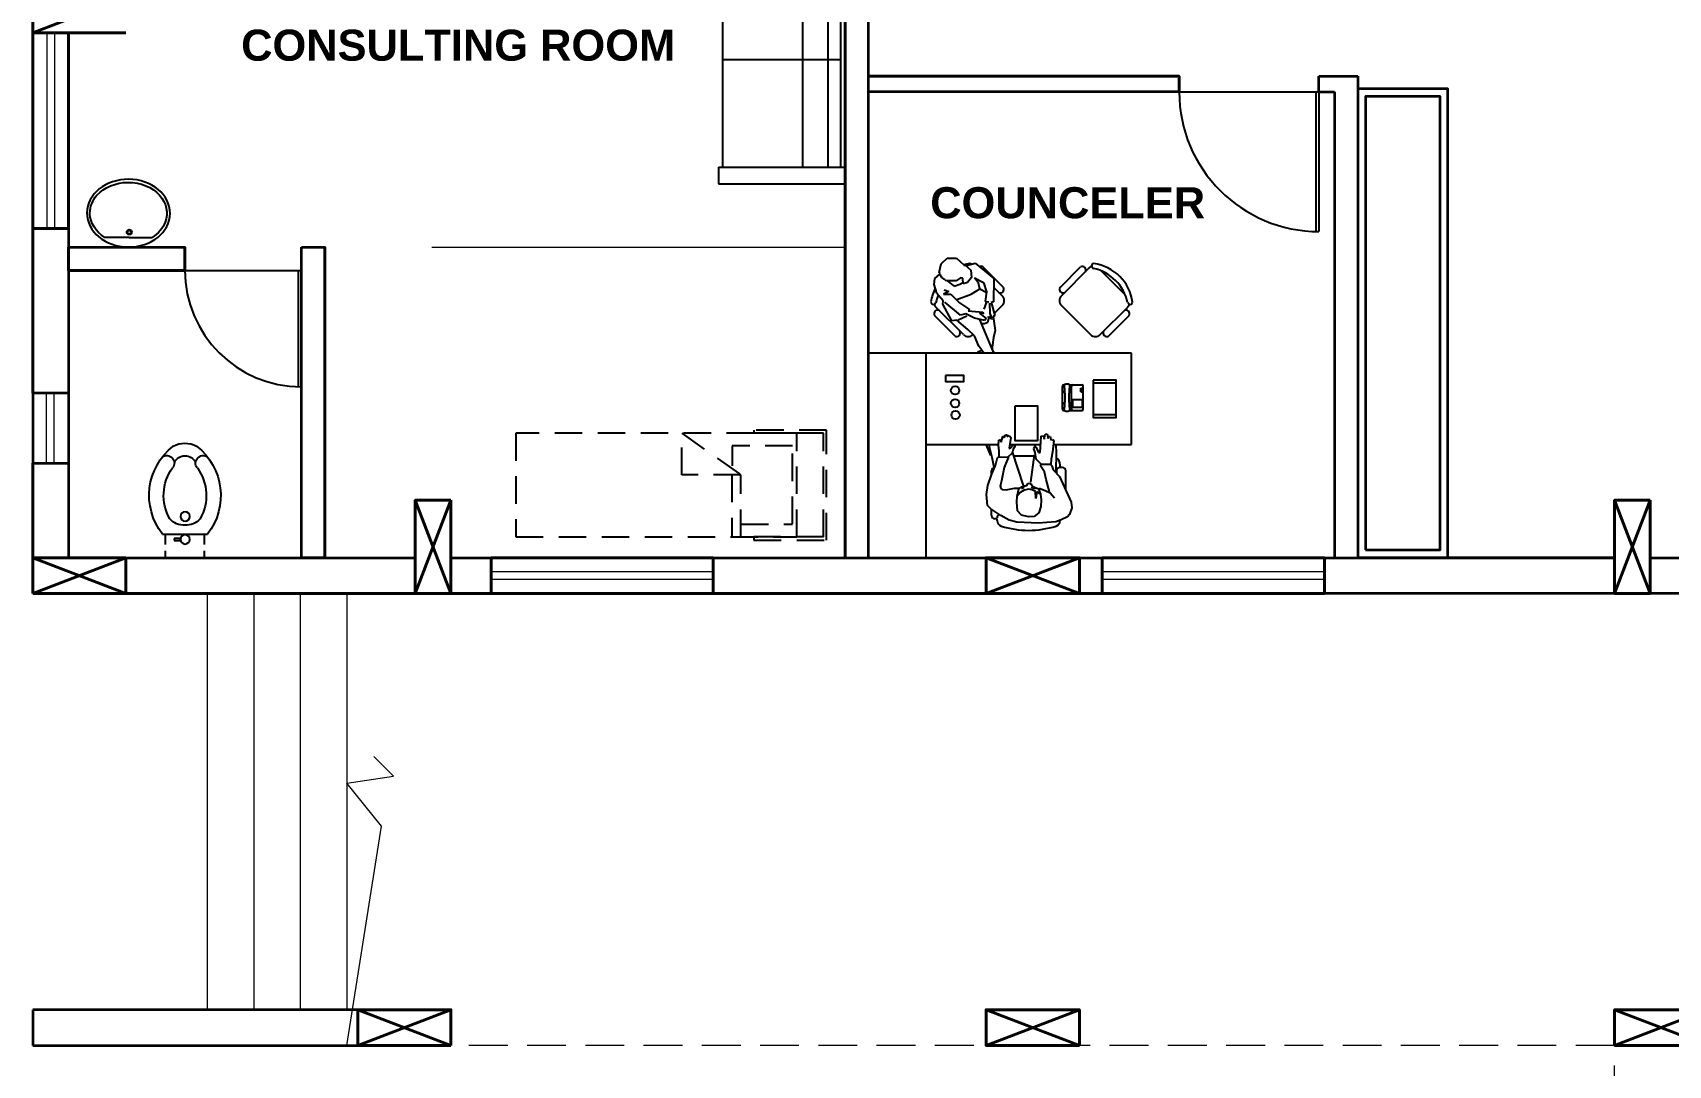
# Model space of a CAD drawing. Header units: inches. Extents: x -17070 to 527, y 504 to 2398.
# Drawn here: x -10719.76 to -10709.23, y 519.01 to 525.66 of the extents above; entities that cross this region are included whole.
import ezdxf
from ezdxf.enums import TextEntityAlignment as Align

# ---------------------------------------------------------------- set-up
doc = ezdxf.new("R2010")
doc.units = ezdxf.units.IN
doc.linetypes.add('DASHED2', pattern=[0.375, 0.25, -0.125])
doc.linetypes.add('HIDDEN', pattern=[9.525, 6.35, -3.175])
for name, color, linetype, lineweight in [('A-Eqpm', 6, 'HIDDEN', 25), ('COL', 5, 'Continuous', 40), ('ELE-1', 105, 'Continuous', 40), ('ELE-5', 3, 'Continuous', 9), ('section', 1, 'Continuous', 35), ('WIN', 4, 'Continuous', 20)]:
    doc.layers.add(name, color=color, linetype=linetype, lineweight=lineweight)
for name, color, linetype in [('A-Flor-Pfix', 140, 'Continuous'), ('DOOR', 5, 'Continuous'), ('elevation', 7, 'Continuous'), ('FURN-TAG', 122, 'Continuous'), ('toilet furniture', 37, 'Continuous')]:
    doc.layers.add(name, color=color, linetype=linetype)
doc.styles.add('ROMANC', font='arialbd.ttf', dxfattribs={"height": 0.35})
doc.styles.add('ZGF_SMALL', font='simplex_.ttf', dxfattribs={"width": 0.9, "height": 3.75})
doc.linetypes.add('ZIGZAG', pattern='A,0.0001,-0.2,[131,ltypeshp.shx,S=0.2,R=0,X=-0.2,Y=0],-0.4,[131,ltypeshp.shx,S=0.2,R=180,X=0.2,Y=0],-0.2', length=0.8001)

# ---------------------------------------------------------------- blocks, each defined once
blk = doc.blocks.new('A$C37A41DED')
for p, q in [((5.39, 22.36), (51.42, 68.39)), ((51.42, 68.39), (68.39, 51.42)), ((68.39, 51.42), (22.36, 5.39)), ((24.23, 41.2), (21.37, 24.71)), ((31.04, 34.39), (24.23, 41.2)), ((21.37, 24.71), (31.04, 34.39)), ((8.13, 21.03), (18.03, 30.94)), ((18.03, 30.94), (21.35, 27.62)), ((0, 18.03), (11.93, 29.96)), ((1.06, 18.03), (12.46, 29.43)), ((11.93, 29.96), (12.46, 29.43)), ((31.52, 14.56), (21.37, 24.71)), ((22.89, 26.24), (33.05, 16.08)), ((22.36, 5.39), (5.39, 22.36)), ((20.95, 8.22), (8.13, 21.03)), ((18.03, 0), (0, 18.03)), ((18.03, 1.06), (1.06, 18.03)), ((29.41, 16.67), (20.95, 8.21)), ((18.03, 1.06), (29.43, 12.46)), ((29.96, 11.93), (18.03, 0)), ((29.43, 12.46), (29.96, 11.93))]:
    blk.add_line(p, q)
blk = doc.blocks.new('sedia-07')
for p, q in [((-11.81, 8.71), (-11.81, -8.29)), ((7.63, 11.71), (-7.25, 11.71)), ((12.19, -8.29), (12.19, 8.71)), ((-14.81, -6.17), (-14.81, 6.58)), ((15.19, -6.17), (15.19, 6.58)), ((-8.81, -11.29), (9.19, -11.29))]:
    blk.add_line(p, q)
for centre, radius, start, end in [((0.19, -4.29), 20, 53.1301, 126.8699), ((-13.31, 6.15), 1.56, 16.2602, 163.7398), ((-10.93, 11.05), 1.1, 143.30994, 302.02741), ((-8.81, 8.71), 3, 152.41556, 180), ((0.19, -6.47), 19.64, 57.57575, 122.42425), ((11.31, 11.05), 1.1, 237.97259, 36.69006), ((9.19, 8.71), 3, 0, 27.58444), ((13.69, 6.15), 1.56, 16.2602, 163.7398), ((-13.31, -5.73), 1.56, 196.2602, 343.7398), ((13.69, -5.73), 1.56, 196.2602, 343.7398), ((-8.81, -8.29), 3, 180, 270), ((9.19, -8.29), 3, 270, 0)]:
    blk.add_arc(centre, radius, start, end)
blk = doc.blocks.new('FURN-GEN-SOFA-03')
for p, q in [((0, 42), (30, 42)), ((0, 38), (0, 42)), ((30, 38), (30, 42)), ((0, 38), (30, 38)), ((1, -38), (1, 38)), ((4, -38), (4, 38)), ((10, -38), (10, 38)), ((29, 38), (29, -38)), ((1, 12.666667), (29, 12.666667)), ((1, -12.666667), (29, -12.666667)), ((30, -38), (0, -38)), ((0, -42), (0, -38)), ((30, -38), (30, -42)), ((30, -42), (0, -42))]:
    blk.add_line(p, q)
at = {"layer": 'FURN-TAG', "style": 'ZGF_SMALL'}
blk.add_attdef('ZGFCODE', text='', height=0.001, dxfattribs=at).set_placement((0, 0), align=Align.MIDDLE)
blk = doc.blocks.new('A$C031929D8')
at = {"layer": 'A-Flor-Pfix'}
for p, q in [((0, -13.39), (1.62, -13.39)), ((0, -22.61), (0, -13.39)), ((3.12, -13.39), (5.57, -13.39)), ((5.57, -23.31), (5.57, -12.69)), ((4.07, -19.06), (4.53, -19.06)), ((4.07, -20.55), (4.07, -19.06)), ((4.53, -19.06), (4.53, -20.55)), ((0, -22.61), (1.62, -22.61)), ((3.12, -22.61), (5.57, -22.61)), ((4.53, -20.55), (4.07, -20.55))]:
    blk.add_line(p, q, dxfattribs=at)
for centre in [(4.34, -17.96), (9.77, -17.96)]:
    blk.add_circle(centre, 1.1, dxfattribs=at)
for centre, radius, start, end in [((14.71, -24.38), 14.84, 38.0593, 128.0114), ((11.85, -17.61), 4.14, 129.8929, 185.4705), ((14.72, -24.06), 11.1, 54.0717, 119.8254), ((22.38, -13.7), 1.79, 230.0447, 34.4638), ((21.27, -18), 5.82, 331.6141, 28.3859), ((11.85, -18.39), 4.14, 174.5295, 230.1071), ((21.27, -18), 2.82, 296.8113, 63.1887), ((14.71, -11.62), 14.84, 231.9886, 321.9407), ((14.72, -11.94), 11.1, 240.1746, 305.9283), ((22.38, -22.3), 1.79, 325.5362, 129.9553)]:
    blk.add_arc(centre, radius, start, end, dxfattribs=at)
blk = doc.blocks.new('A$C6D011404')
at = {"layer": 'toilet furniture'}
for q in [(118, 64), (434, 64)]:
    blk.add_line((281, 64), q, dxfattribs=at)
for radius in [16.7, 11.9]:
    blk.add_circle((281, 99), radius, dxfattribs=at)
at = {"layer": 'toilet furniture', "extrusion": (0, 0, -1)}
blk.add_ellipse((276, 225), major_axis=(276, -2), ratio=0.815709, start_param=3.141593, end_param=9.424778, dxfattribs=at)
at = {"layer": 'toilet furniture'}
blk.add_open_spline([(118, 64), (58, 102), (22, 162), (20, 223), (20, 225), (20, 227), (20, 268), (36, 309), (113, 396), (192, 429), (355, 430), (435, 397), (529, 293), (543, 225), (505, 126), (475, 90), (434, 64)], degree=3, knots=[5.365258, 5.365258, 5.365258, 5.365258, 6.257078, 6.257078, 6.283185, 6.283185, 6.283185, 6.901165, 6.901165, 7.841015, 7.841015, 8.780865, 8.780865, 9.720714, 9.720714, 10.328696, 10.328696, 10.328696, 10.328696], dxfattribs=at)

msp = doc.modelspace()

# ---------------------------------------------------------------- linework, layer by layer
for p, q in [((-10713.95402, 524.07953), (-10713.9211, 524.11046)), ((-10713.92646, 524.11923), (-10713.91279, 524.17575)), ((-10713.9211, 524.11046), (-10713.92646, 524.11923)), ((-10713.91279, 524.17575), (-10713.87427, 524.21131)), ((-10713.87427, 524.21131), (-10713.81431, 524.2118)), ((-10713.81431, 524.2118), (-10713.76776, 524.16917)), ((-10713.76776, 524.16655), (-10713.75046, 524.16387)), ((-10713.76143, 524.16801), (-10713.72341, 524.13342)), ((-10713.75046, 524.16387), (-10713.69415, 524.18019)), ((-10713.72341, 524.13342), (-10713.71953, 524.08763)), ((-10713.69415, 524.18019), (-10713.5745, 524.08104)), ((-10713.51206, 524.0224), (-10713.64481, 524.15516)), ((-10713.95866, 524.04177), (-10713.95402, 524.07953)), ((-10713.94235, 523.9855), (-10713.95866, 524.04177)), ((-10713.90892, 524.08659), (-10713.91964, 524.10413)), ((-10713.8887, 524.07124), (-10713.90892, 524.08659)), ((-10713.89457, 524.00724), (-10713.86556, 523.99725)), ((-10713.85799, 524.0657), (-10713.8887, 524.06863)), ((-10713.87456, 524.06522), (-10713.83021, 524.03209)), ((-10713.81777, 524.06497), (-10713.85799, 524.0657)), ((-10713.83021, 524.03209), (-10713.79291, 524.04402)), ((-10713.789, 524.08495), (-10713.81777, 524.06497)), ((-10713.79291, 524.04402), (-10713.77536, 524.05474)), ((-10713.77486, 524.08154), (-10713.789, 524.08495)), ((-10713.77317, 524.04524), (-10713.77486, 524.08154)), ((-10713.74538, 524.05498), (-10713.77317, 524.04524)), ((-10713.71953, 524.08763), (-10713.74538, 524.05498)), ((-10713.72151, 523.98044), (-10713.66568, 524.01333)), ((-10713.67445, 524.05133), (-10713.69905, 524.08568)), ((-10713.69905, 524.08568), (-10713.64203, 524.05547)), ((-10713.66568, 524.01333), (-10713.67445, 524.05133)), ((-10713.66568, 524.01333), (-10713.62425, 523.99286)), ((-10713.64203, 524.05547), (-10713.62108, 523.99359)), ((-10713.5745, 524.08104), (-10713.5765, 523.9305)), ((-10713.57527, 524.02314), (-10713.52117, 523.96904)), ((-10713.90142, 523.93562), (-10713.94235, 523.98288)), ((-10713.90337, 523.91516), (-10713.90142, 523.93562)), ((-10713.84539, 523.80847), (-10713.90337, 523.91516)), ((-10713.86556, 523.99725), (-10713.89823, 523.97972)), ((-10713.89823, 523.97972), (-10713.85168, 523.98045)), ((-10713.7903, 523.84452), (-10713.88972, 523.92832)), ((-10713.85168, 523.98045), (-10713.79514, 523.92344)), ((-10713.81366, 523.94585), (-10713.72151, 523.98044)), ((-10713.79514, 523.92344), (-10713.73203, 523.8813)), ((-10713.62305, 523.92977), (-10713.63891, 523.88276)), ((-10713.62108, 523.99359), (-10713.63012, 523.93148)), ((-10713.63012, 523.93148), (-10713.60648, 523.93026)), ((-10713.59919, 523.85523), (-10713.60112, 523.92149)), ((-10713.5765, 523.9305), (-10713.59234, 523.92685)), ((-10713.59234, 523.92685), (-10713.56946, 523.84208)), ((-10713.52117, 523.90657), (-10713.5729, 523.85484)), ((-10713.82442, 523.71004), (-10713.95718, 523.84279)), ((-10713.77106, 523.71915), (-10713.94807, 523.89616)), ((-10713.81297, 523.81261), (-10713.84539, 523.80847)), ((-10713.74231, 523.75219), (-10713.81297, 523.81261)), ((-10713.80347, 523.8148), (-10713.74935, 523.84062)), ((-10713.75544, 523.85255), (-10713.7903, 523.84452)), ((-10713.69914, 523.82551), (-10713.75544, 523.85255)), ((-10713.73203, 523.8813), (-10713.74007, 523.87277)), ((-10713.74007, 523.87277), (-10713.64477, 523.86473)), ((-10713.63236, 523.8109), (-10713.69914, 523.82551)), ((-10713.66697, 523.81626), (-10713.62922, 523.72491)), ((-10713.63941, 523.85596), (-10713.66622, 523.85645)), ((-10713.66622, 523.85645), (-10713.62504, 523.82259)), ((-10713.64477, 523.86473), (-10713.63941, 523.85596)), ((-10713.63431, 523.79044), (-10713.61286, 523.79872)), ((-10713.62504, 523.82259), (-10713.63236, 523.8109)), ((-10713.61286, 523.79872), (-10713.60773, 523.81991)), ((-10713.60773, 523.81991), (-10713.60822, 523.83647)), ((-10713.60822, 523.83647), (-10713.59116, 523.8204)), ((-10713.58482, 523.82186), (-10713.59919, 523.85523)), ((-10713.59116, 523.8204), (-10713.58482, 523.82186)), ((-10713.56946, 523.84208), (-10713.57823, 523.83672)), ((-10713.57823, 523.83672), (-10713.5673, 523.74586)), ((-10713.69966, 523.712), (-10713.74231, 523.75219)), ((-10713.70794, 523.7198), (-10713.70859, 523.71915)), ((-10713.67092, 523.64525), (-10713.69966, 523.712)), ((-10713.65089, 523.78995), (-10713.63431, 523.79044)), ((-10713.62922, 523.72491), (-10713.58606, 523.62144)), ((-10713.57682, 523.7003), (-10713.58586, 523.63819)), ((-10713.5673, 523.74586), (-10713.57682, 523.7003)), ((-10712.68837, 523.60027), (-10714.38174, 523.60027)), ((-10714.38174, 522.28289), (-10714.38174, 523.60027)), ((-10714.01361, 523.60027), (-10714.01361, 523.01128)), ((-10713.6809, 523.60027), (-10713.67313, 523.61139)), ((-10713.67313, 523.61139), (-10713.65167, 523.61967)), ((-10713.65167, 523.61967), (-10713.67092, 523.64525)), ((-10713.65582, 523.60871), (-10713.65388, 523.60027)), ((-10713.65167, 523.61967), (-10713.63682, 523.60027)), ((-10713.58586, 523.63819), (-10713.58537, 523.62162)), ((-10713.58537, 523.62162), (-10713.57335, 523.60027)), ((-10712.68837, 523.01128), (-10712.68837, 523.60027)), ((-10714.01361, 523.39462), (-10714.01361, 522.28289)), ((-10713.13284, 523.23871), (-10713.13284, 523.3878)), ((-10713.12456, 523.39608), (-10713.12036, 523.39608)), ((-10713.08826, 523.39608), (-10713.0086, 523.39608)), ((-10713.07486, 523.23871), (-10713.07486, 523.3878)), ((-10713.01399, 523.37538), (-10713.0057, 523.37538)), ((-10713.01399, 523.35053), (-10713.01399, 523.37538)), ((-10713.0057, 523.35053), (-10713.0057, 523.37538)), ((-10713.00032, 523.23871), (-10713.00032, 523.3878)), ((-10713.1229, 523.34639), (-10713.11681, 523.34639)), ((-10713.1229, 523.28013), (-10713.11681, 523.28013)), ((-10713.0909, 523.34639), (-10713.0848, 523.34639)), ((-10713.0909, 523.28013), (-10713.0848, 523.28013)), ((-10713.06948, 523.30083), (-10713.0057, 523.30083)), ((-10713.06948, 523.30083), (-10713.06948, 523.25114)), ((-10713.01399, 523.35053), (-10713.0057, 523.35053)), ((-10713.0057, 523.30083), (-10713.0057, 523.25114)), ((-10713.12456, 523.23043), (-10713.12023, 523.23043)), ((-10713.08826, 523.23043), (-10713.0086, 523.23043)), ((-10713.06948, 523.25114), (-10713.0057, 523.25114)), ((-10713.52682, 523.02777), (-10713.5163, 523.06285)), ((-10713.5163, 523.06285), (-10713.51104, 523.06461)), ((-10713.51104, 523.06461), (-10713.50753, 523.05408)), ((-10713.50753, 523.05408), (-10713.49877, 523.07338)), ((-10713.49877, 523.07338), (-10713.49, 523.07338)), ((-10713.49, 523.07338), (-10713.48825, 523.0611)), ((-10713.48825, 523.0611), (-10713.47598, 523.06987)), ((-10713.47598, 523.06987), (-10713.46546, 523.05759)), ((-10713.46546, 523.05759), (-10713.47598, 522.98741)), ((-10713.27615, 522.9611), (-10713.27089, 523.06461)), ((-10713.27089, 523.06461), (-10713.26212, 523.06812)), ((-10713.26212, 523.06812), (-10713.25336, 523.06636)), ((-10713.25336, 523.06636), (-10713.25161, 523.04531)), ((-10713.25161, 523.04531), (-10713.2446, 523.07864)), ((-10713.2446, 523.07864), (-10713.23057, 523.0804)), ((-10713.23057, 523.0804), (-10713.22882, 523.07163)), ((-10713.22882, 523.07163), (-10713.22707, 523.05057)), ((-10713.22707, 523.05057), (-10713.22005, 523.06285)), ((-10713.22005, 523.06285), (-10713.21129, 523.06285)), ((-10713.21129, 523.06285), (-10713.20778, 523.0418)), ((-10714.01361, 523.01128), (-10713.5441, 523.01128)), ((-10713.59518, 522.9418), (-10713.62369, 523.01128)), ((-10713.60561, 523.01128), (-10713.60394, 522.99794)), ((-10713.60394, 522.99794), (-10713.58817, 522.92952)), ((-10713.54434, 523.00671), (-10713.54259, 523.04005)), ((-10713.54084, 522.96987), (-10713.54434, 523.00671)), ((-10713.54259, 523.04005), (-10713.53207, 523.04356)), ((-10713.54042, 522.93126), (-10713.54084, 522.96987)), ((-10713.53207, 523.04356), (-10713.52682, 523.02777)), ((-10713.4567, 522.95584), (-10713.48441, 522.92966)), ((-10713.47598, 522.98741), (-10713.47072, 522.98566)), ((-10713.4724, 523.01128), (-10713.2736, 523.01128)), ((-10713.47072, 522.98566), (-10713.44618, 523.01198)), ((-10713.44969, 522.98215), (-10713.4567, 522.95584)), ((-10713.38308, 522.74881), (-10713.45495, 522.96461)), ((-10713.43917, 522.99794), (-10713.44969, 522.98215)), ((-10713.44618, 523.01198), (-10713.43917, 523.00847)), ((-10713.43917, 523.00847), (-10713.43917, 522.99794)), ((-10713.31822, 522.98391), (-10713.31296, 522.99619)), ((-10713.3077, 522.95934), (-10713.31822, 522.98391)), ((-10713.31296, 522.99619), (-10713.30419, 522.99619)), ((-10713.3077, 522.99794), (-10713.30728, 523.01128)), ((-10713.30244, 522.91724), (-10713.3077, 522.95934)), ((-10713.30419, 522.99619), (-10713.28667, 522.9611)), ((-10713.28667, 522.9611), (-10713.27615, 522.9611)), ((-10713.20778, 523.0418), (-10713.19902, 523.04356)), ((-10713.19727, 522.96285), (-10713.20603, 522.91724)), ((-10713.19902, 523.04356), (-10713.1885, 523.03654)), ((-10713.1885, 523.03654), (-10713.19727, 522.96285)), ((-10713.19151, 523.01128), (-10712.68837, 523.01128)), ((-10713.17273, 522.95584), (-10713.17623, 522.84004)), ((-10713.17569, 523.01128), (-10713.17273, 522.95584)), ((-10713.58817, 522.92952), (-10713.57414, 522.86636)), ((-10713.58817, 522.8225), (-10713.56363, 522.87689)), ((-10713.56363, 522.87689), (-10713.55136, 522.92776)), ((-10713.55136, 522.92776), (-10713.54084, 522.93127)), ((-10713.54084, 522.93127), (-10713.47949, 522.92952)), ((-10713.50753, 522.86285), (-10713.52506, 522.77864)), ((-10713.49, 522.91022), (-10713.50753, 522.86285)), ((-10713.47949, 522.92952), (-10713.49, 522.91022)), ((-10713.31403, 522.93765), (-10713.44597, 522.93765)), ((-10713.3375, 522.76987), (-10713.31296, 522.94531)), ((-10713.26914, 522.88566), (-10713.30244, 522.91724)), ((-10713.2744, 522.87338), (-10713.26914, 522.88566)), ((-10713.2481, 522.83653), (-10713.2744, 522.87338)), ((-10713.26914, 522.88566), (-10713.21129, 522.88566)), ((-10713.21129, 522.88566), (-10713.20077, 522.87513)), ((-10713.20603, 522.91724), (-10713.20843, 522.8828)), ((-10713.20077, 522.87513), (-10713.19376, 522.84882)), ((-10713.19376, 522.84882), (-10713.15169, 522.80496)), ((-10713.14853, 522.86403), (-10713.14853, 522.87875)), ((-10713.1338, 522.86403), (-10713.14853, 522.86403)), ((-10713.62147, 522.68916), (-10713.61271, 522.74706)), ((-10713.61271, 522.74706), (-10713.58817, 522.8225)), ((-10713.59027, 522.81603), (-10713.59027, 522.84194)), ((-10713.52506, 522.77864), (-10713.53383, 522.74355)), ((-10713.53383, 522.74355), (-10713.53032, 522.72776)), ((-10713.53137, 522.75337), (-10713.53137, 522.7325)), ((-10713.39535, 522.73829), (-10713.36905, 522.74706)), ((-10713.36905, 522.74706), (-10713.36204, 522.74531)), ((-10713.36204, 522.74531), (-10713.35503, 522.7611)), ((-10713.35503, 522.7611), (-10713.34451, 522.76285)), ((-10713.34451, 522.76285), (-10713.33399, 522.75583)), ((-10713.33399, 522.75583), (-10713.33049, 522.74531)), ((-10713.33049, 522.74531), (-10713.31296, 522.73653)), ((-10713.23758, 522.78741), (-10713.2481, 522.83653)), ((-10713.21655, 522.70671), (-10713.23758, 522.78741)), ((-10713.17061, 522.84194), (-10713.17061, 522.82468)), ((-10713.15169, 522.80496), (-10713.07807, 522.64004)), ((-10713.11171, 522.71541), (-10713.11171, 522.84194)), ((-10713.61621, 522.61899), (-10713.62147, 522.68916)), ((-10713.53032, 522.72776), (-10713.52156, 522.7225)), ((-10713.52156, 522.7225), (-10713.49526, 522.72074)), ((-10713.49526, 522.72074), (-10713.44092, 522.73127)), ((-10713.44092, 522.73127), (-10713.41112, 522.73127)), ((-10713.4269, 522.64004), (-10713.42435, 522.67962)), ((-10713.42164, 522.5839), (-10713.4269, 522.64004)), ((-10713.42435, 522.67962), (-10713.41288, 522.72601)), ((-10713.40439, 522.70209), (-10713.42435, 522.67962)), ((-10713.41288, 522.72601), (-10713.39535, 522.73829)), ((-10713.37921, 522.71829), (-10713.40439, 522.70209)), ((-10713.37867, 522.73575), (-10713.39594, 522.72711)), ((-10713.34864, 522.72369), (-10713.37921, 522.71829)), ((-10713.32706, 522.72009), (-10713.34864, 522.72369)), ((-10713.30673, 522.72711), (-10713.33407, 522.73431)), ((-10713.30736, 522.70841), (-10713.32706, 522.72009)), ((-10713.31296, 522.73653), (-10713.28667, 522.72601)), ((-10713.30444, 522.66469), (-10713.30736, 522.70841)), ((-10713.29828, 522.70929), (-10713.30444, 522.66469)), ((-10713.27367, 522.69205), (-10713.29828, 522.70929)), ((-10713.28667, 522.72601), (-10713.27367, 522.69205)), ((-10713.28316, 522.72952), (-10713.2446, 522.71548)), ((-10713.27367, 522.69205), (-10713.27089, 522.65583)), ((-10713.27089, 522.65583), (-10713.27264, 522.61197)), ((-10713.2446, 522.71548), (-10713.21129, 522.70144)), ((-10713.21129, 522.70144), (-10713.18324, 522.66811)), ((-10713.18324, 522.66811), (-10713.18324, 522.66811)), ((-10713.18324, 522.66811), (-10713.18324, 522.66811)), ((-10713.18324, 522.66811), (-10713.18324, 522.66811)), ((-10713.07807, 522.64004), (-10713.07281, 522.60495)), ((-10713.59518, 522.59793), (-10713.61621, 522.61899)), ((-10713.55486, 522.57204), (-10713.59518, 522.59793)), ((-10713.59027, 522.5548), (-10713.59027, 522.59478)), ((-10713.55346, 522.53272), (-10713.56819, 522.53272)), ((-10713.53032, 522.55407), (-10713.55486, 522.57204)), ((-10713.55346, 522.52202), (-10713.55346, 522.53272)), ((-10713.47598, 522.52552), (-10713.53032, 522.55407)), ((-10713.3971, 522.55758), (-10713.42164, 522.5839)), ((-10713.35152, 522.54706), (-10713.3971, 522.55758)), ((-10713.31471, 522.54881), (-10713.35152, 522.54706)), ((-10713.28491, 522.57162), (-10713.31471, 522.54881)), ((-10713.27264, 522.61197), (-10713.28491, 522.57162)), ((-10713.09973, 522.54672), (-10713.14064, 522.52569)), ((-10713.08734, 522.56156), (-10713.09973, 522.54672)), ((-10713.07281, 522.60495), (-10713.08734, 522.56156)), ((-10713.4269, 522.51063), (-10713.47598, 522.52552)), ((-10713.28667, 522.50459), (-10713.4269, 522.51063)), ((-10713.23408, 522.50887), (-10713.28667, 522.50459)), ((-10713.17623, 522.51372), (-10713.23408, 522.50887)), ((-10713.14064, 522.52569), (-10713.17623, 522.51372)), ((-10713.14853, 522.52202), (-10713.14853, 522.52303))]:
    msp.add_line(p, q)
for points in [[(-10713.88631, 523.45524), (-10713.88631, 523.41699), (-10713.76742, 523.41699), (-10713.76742, 523.45524)], [(-10712.93556, 523.42508), (-10712.93556, 523.20421), (-10712.78831, 523.20421), (-10712.78831, 523.42508)], [(-10712.93556, 523.40692), (-10712.93556, 523.18605), (-10712.78831, 523.18605), (-10712.78831, 523.40692)], [(-10713.43879, 523.25752), (-10713.43879, 523.03665), (-10713.29154, 523.03665), (-10713.29154, 523.25752)]]:
    msp.add_lwpolyline(points, close=True)
for centre in [(-10713.82412, 523.35986), (-10713.82412, 523.27704), (-10713.82116, 523.20161)]:
    msp.add_circle(centre, 0.02718)
for centre, radius, start, end in [((-10713.68776, 523.88574), 0.2945, 98.130102, 106.20281), ((-10713.73175, 524.1613), 0.01615, 44.543941, 81.690065), ((-10713.65588, 524.13498), 0.02301, 61.260205, 113.502432), ((-10713.68776, 523.88836), 0.2945, 153.766091, 171.869898), ((-10713.53223, 524.01134), 0.02301, 241.260205, 28.739795), ((-10713.96332, 523.92973), 0.01615, 188.309935, 347.027413), ((-10713.91683, 523.92739), 0.04417, 197.415559, 225), ((-10713.6651, 523.86308), 0.2892, 157.861389, 167.424247), ((-10713.55241, 523.9378), 0.04417, 315, 45), ((-10713.937, 523.85386), 0.02301, 61.260205, 208.739795), ((-10713.81336, 523.73021), 0.02301, 241.260205, 28.739795), ((-10713.73982, 523.75039), 0.04417, 225, 315), ((-10713.12456, 523.3878), 0.00828, 90, 180), ((-10713.11403, 523.39073), 0.00828, 103.575474, 199.751059), ((-10713.26556, 523.35301), 0.14786, 6.167533, 13.896839), ((-10713.10385, 523.34857), 0.05165, 90, 103.91747), ((-10713.10385, 523.34857), 0.05165, 78.704224, 90), ((-10713.09568, 523.38948), 0.00994, 346.638275, 78.704224), ((-10712.94215, 523.35301), 0.14786, 166.103161, 173.832467), ((-10713.09488, 523.40026), 0.01526, 306.272757, 306.404206), ((-10713.06658, 523.3878), 0.00828, 90, 180), ((-10713.0086, 523.3878), 0.00828, 360, 90), ((-10713.1229, 523.35633), 0.00994, 180, 270), ((-10713.1229, 523.27019), 0.00994, 90, 180), ((-10713.4845, 523.32935), 0.36808, 2.562878, 6.167533), ((-10713.4845, 523.29716), 0.36808, 353.832467, 357.437122), ((-10713.84407, 523.31326), 0.72801, 360, 2.562878), ((-10713.84407, 523.31326), 0.72801, 357.437122, 360), ((-10712.36364, 523.31326), 0.72801, 177.437122, 180), ((-10712.36364, 523.31326), 0.72801, 180, 182.562878), ((-10712.72321, 523.32935), 0.36808, 173.832467, 177.437122), ((-10712.72321, 523.29716), 0.36808, 182.562878, 186.167533), ((-10713.0848, 523.35633), 0.00994, 270, 360), ((-10713.0848, 523.27019), 0.00994, 360, 90), ((-10713.12456, 523.23871), 0.00828, 180, 270), ((-10713.11401, 523.23589), 0.00828, 165.349772, 260.464822), ((-10713.26556, 523.2735), 0.14786, 346.103161, 353.832467), ((-10713.10742, 523.25639), 0.02981, 252.197585, 260.592388), ((-10713.10385, 523.27794), 0.05165, 260.592388, 270), ((-10713.10385, 523.27794), 0.05165, 270, 279.407612), ((-10713.09568, 523.23703), 0.00994, 271.570333, 13.361725), ((-10712.94215, 523.2735), 0.14786, 186.167533, 193.361725), ((-10713.06658, 523.23871), 0.00828, 180, 270), ((-10713.0086, 523.23871), 0.00828, 270, 360), ((-10713.56819, 522.84194), 0.02209, 90, 180), ((-10713.20743, 522.87875), 0.0589, 360, 54.950193), ((-10713.14853, 522.84194), 0.02209, 90, 180), ((-10713.1338, 522.84194), 0.02209, 360, 90), ((-10713.56819, 522.5548), 0.02209, 180, 270), ((-10713.53137, 522.53852), 0.02209, 107.176453, 180), ((-10713.51665, 522.52202), 0.03681, 180, 252.079787), ((-10713.35099, 523.03428), 0.57519, 252.079787, 287.920213), ((-10713.18534, 522.52202), 0.03681, 287.920213, 360)]:
    msp.add_arc(centre, radius, start, end)
at = {"layer": 'COL', "ltscale": 0.0005}
for p, q in [((-10719.76174, 525.89289), (-10719.76174, 525.66289)), ((-10719.76174, 525.66289), (-10719.16174, 525.89289)), ((-10719.46174, 525.66289), (-10719.76174, 525.66289)), ((-10719.57674, 525.66289), (-10719.16174, 525.66289)), ((-10717.06924, 522.05289), (-10717.29924, 522.65289)), ((-10717.29924, 522.05289), (-10717.06924, 522.65289)), ((-10717.06924, 522.05289), (-10717.06924, 522.65289)), ((-10709.34924, 522.05289), (-10709.57924, 522.65289)), ((-10709.57924, 522.05289), (-10709.34924, 522.65289)), ((-10709.34924, 522.05289), (-10709.34924, 522.65289)), ((-10719.76174, 522.28289), (-10719.16174, 522.28289)), ((-10719.76174, 522.28289), (-10719.76174, 522.05289)), ((-10719.76174, 522.05289), (-10719.16174, 522.28289)), ((-10719.76174, 522.28289), (-10719.16174, 522.05289)), ((-10719.16174, 522.28289), (-10719.16174, 522.05289)), ((-10719.16174, 522.28289), (-10719.16174, 522.05289)), ((-10713.02424, 522.28289), (-10713.62424, 522.05289)), ((-10713.02424, 522.05289), (-10713.62424, 522.28289)), ((-10719.46174, 522.05289), (-10719.76174, 522.05289)), ((-10719.57674, 522.05289), (-10719.16174, 522.05289)), ((-10717.06924, 519.37289), (-10717.66924, 519.14289)), ((-10717.06924, 519.14289), (-10717.66924, 519.37289)), ((-10713.02424, 519.37289), (-10713.62424, 519.14289)), ((-10713.02424, 519.14289), (-10713.62424, 519.37289)), ((-10708.97924, 519.37289), (-10709.57924, 519.14289)), ((-10708.97924, 519.14289), (-10709.57924, 519.37289))]:
    msp.add_line(p, q, dxfattribs=at)
for points in [[(-10717.06924, 522.65289), (-10717.29924, 522.65289), (-10717.29924, 522.05289), (-10717.06924, 522.05289)], [(-10709.34924, 522.65289), (-10709.57924, 522.65289), (-10709.57924, 522.05289), (-10709.34924, 522.05289)]]:
    msp.add_lwpolyline(points, dxfattribs=at)
for points in [[(-10713.02424, 522.05289), (-10713.02424, 522.28289), (-10713.62424, 522.28289), (-10713.62424, 522.05289)], [(-10717.06924, 519.14289), (-10717.06924, 519.37289), (-10717.66924, 519.37289), (-10717.66924, 519.14289)], [(-10713.02424, 519.14289), (-10713.02424, 519.37289), (-10713.62424, 519.37289), (-10713.62424, 519.14289)], [(-10708.97924, 519.14289), (-10708.97924, 519.37289), (-10709.57924, 519.37289), (-10709.57924, 519.14289)]]:
    msp.add_lwpolyline(points, close=True, dxfattribs=at)
at = {"layer": 'DOOR', "ltscale": 0.0005}
for p, q in [((-10712.38174, 525.28289), (-10711.48174, 525.28289)), ((-10711.50174, 525.28289), (-10711.50174, 524.38289)), ((-10711.48174, 525.28289), (-10711.48174, 524.38289)), ((-10718.78174, 524.13289), (-10718.03174, 524.13289)), ((-10718.05174, 523.38289), (-10718.05174, 524.13289)), ((-10718.03174, 523.38289), (-10718.03174, 524.13289))]:
    msp.add_line(p, q, dxfattribs=at)
for centre, radius in [((-10711.48174, 525.28289), 0.9), ((-10718.03174, 524.13289), 0.75)]:
    msp.add_arc(centre, radius, 180, 270, dxfattribs=at)
at = {"layer": 'ELE-1', "ltscale": 0.0005}
for p, q in [((-10719.76174, 525.66289), (-10719.76174, 524.40149)), ((-10719.76174, 525.66289), (-10719.53174, 525.66289)), ((-10719.53174, 525.66289), (-10719.53174, 524.40149)), ((-10719.76174, 524.40149), (-10719.53174, 524.40149)), ((-10715.38089, 522.28289), (-10716.81089, 522.28289)), ((-10716.81089, 522.28289), (-10716.81089, 522.05289)), ((-10715.38089, 522.28289), (-10715.38089, 522.05289)), ((-10711.44716, 522.28289), (-10712.87716, 522.28289)), ((-10712.87716, 522.28289), (-10712.87716, 522.05289)), ((-10711.44716, 522.28289), (-10711.44716, 522.05289)), ((-10715.38089, 522.05289), (-10716.81089, 522.05289)), ((-10711.44716, 522.05289), (-10712.87716, 522.05289))]:
    msp.add_line(p, q, dxfattribs=at)
at = {"layer": 'ELE-5', "ltscale": 0.0005}
for p, q in [((-10718.63924, 522.05289), (-10718.63924, 519.37289)), ((-10718.33924, 522.05289), (-10718.33924, 519.37289)), ((-10718.03924, 522.05289), (-10718.03924, 519.37289)), ((-10717.73924, 522.05289), (-10717.73924, 519.37289)), ((-10717.43924, 520.87641), (-10717.5667, 521.00209)), ((-10717.73924, 520.83138), (-10717.43924, 520.87641)), ((-10717.51686, 520.55393), (-10717.73924, 520.83138)), ((-10717.73924, 519.14289), (-10717.51686, 520.55393))]:
    msp.add_line(p, q, dxfattribs=at)
at = {"layer": 'ELE-5', "linetype": 'DASHED2'}
for p, q in [((-10709.57924, 519.14289), (-10717.06924, 519.14289)), ((-10709.5729, 515.76289), (-10709.57924, 519.14289))]:
    msp.add_line(p, q, dxfattribs=at)
at = {"layer": 'elevation', "color": 26, "linetype": 'ZIGZAG', "lineweight": 15, "ltscale": 0.2}
msp.add_line((-10717.19186, 524.28288), (-10714.53134, 524.28289), dxfattribs=at)
at = {"layer": 'elevation', "ltscale": 0.0005}
msp.add_line((-10714.01361, 522.28289), (-10714.38174, 522.28289), dxfattribs=at)
at = {"layer": 'section', "ltscale": 0.0005}
for p, q in [((-10719.76174, 540.44789), (-10719.76174, 522.05289)), ((-10719.53174, 525.66289), (-10719.53174, 524.28289)), ((-10712.38174, 525.38289), (-10714.38174, 525.38289)), ((-10712.38174, 525.28289), (-10712.38174, 525.38289)), ((-10711.48174, 525.38289), (-10711.23174, 525.38289)), ((-10711.48174, 525.28289), (-10711.48174, 525.38289)), ((-10711.23174, 525.38289), (-10711.23174, 522.28289)), ((-10712.38174, 525.28289), (-10714.38174, 525.28289)), ((-10711.48174, 525.28289), (-10711.38174, 525.28289)), ((-10711.38174, 525.28289), (-10711.38174, 522.28289)), ((-10719.53174, 524.28289), (-10718.78174, 524.28289)), ((-10718.78174, 524.13289), (-10718.78174, 524.28289)), ((-10718.03174, 522.28289), (-10718.03174, 524.28289)), ((-10718.03174, 524.28289), (-10717.88174, 524.28289)), ((-10717.88174, 522.28289), (-10717.88174, 524.28289)), ((-10719.53174, 524.13289), (-10719.53174, 522.28289)), ((-10719.53174, 524.13289), (-10718.78174, 524.13289)), ((-10719.16174, 522.28289), (-10718.03174, 522.28289)), ((-10717.88174, 522.28289), (-10717.29924, 522.28289)), ((-10717.06924, 522.28289), (-10714.53174, 522.28289)), ((-10709.34924, 522.28289), (-10708.97924, 522.28289)), ((-10711.81174, 522.05289), (-10719.16174, 522.05289)), ((-10719.16174, 522.05289), (-10712.41174, 522.05289)), ((-10717.66924, 519.37289), (-10719.76174, 519.37289)), ((-10719.76174, 519.37289), (-10719.76174, 519.14289)), ((-10719.76174, 519.14289), (-10717.66924, 519.14289))]:
    msp.add_line(p, q, dxfattribs=at)
for points in [[(-10717.06924, 522.28289), (-10714.53174, 522.28289), (-10714.53174, 527.23289)], [(-10719.53174, 525.66289), (-10719.53174, 524.28289)], [(-10719.53174, 525.66289), (-10719.53174, 524.28289)], [(-10717.88174, 522.28289), (-10717.29924, 522.28289)], [(-10717.88174, 522.28289), (-10717.29924, 522.28289)], [(-10717.06924, 522.28289), (-10714.53174, 522.28289)], [(-10709.57924, 522.28289), (-10711.23174, 522.28289)]]:
    msp.add_lwpolyline(points, dxfattribs=at)
for points in [[(-10714.53174, 522.28289), (-10714.38174, 522.28289), (-10714.38174, 527.23289), (-10714.53174, 527.23289)], [(-10714.38174, 525.38289), (-10712.38174, 525.38289), (-10712.38174, 525.28289), (-10714.38174, 525.28289)], [(-10711.23174, 522.28289), (-10710.652, 522.28289), (-10710.652, 525.30197), (-10711.23174, 525.30197)], [(-10711.18174, 522.33289), (-10710.702, 522.33289), (-10710.702, 525.25197), (-10711.18174, 525.25197)], [(-10719.76174, 524.40149), (-10719.53174, 524.40149), (-10719.53174, 523.34202), (-10719.76174, 523.34202)], [(-10719.53174, 524.28289), (-10718.78174, 524.28289), (-10718.78174, 524.13289), (-10719.53174, 524.13289)], [(-10718.03174, 524.28289), (-10717.88174, 524.28289), (-10717.88174, 522.28289), (-10718.03174, 522.28289)], [(-10719.76174, 522.89202), (-10719.53174, 522.89202), (-10719.53174, 522.28289), (-10719.76174, 522.28289)], [(-10719.16174, 522.28289), (-10717.29924, 522.28289), (-10717.29924, 522.05289), (-10719.16174, 522.05289)], [(-10717.06924, 522.28289), (-10716.81089, 522.28289), (-10716.81089, 522.05289), (-10717.06924, 522.05289)], [(-10715.38089, 522.28289), (-10713.62424, 522.28289), (-10713.62424, 522.05289), (-10715.38089, 522.05289)], [(-10713.02424, 522.28289), (-10712.87716, 522.28289), (-10712.87716, 522.05289), (-10713.02424, 522.05289)], [(-10711.44716, 522.28289), (-10709.57924, 522.28289), (-10709.57924, 522.05289), (-10711.44716, 522.05289)], [(-10709.34924, 522.28289), (-10708.97924, 522.28289), (-10708.97924, 522.05289), (-10709.34924, 522.05289)]]:
    msp.add_lwpolyline(points, close=True, dxfattribs=at)
at = {"layer": 'WIN', "ltscale": 0.0005}
for p, q in [((-10719.67174, 525.66289), (-10719.67174, 524.40149)), ((-10719.62174, 525.66289), (-10719.62174, 524.40149)), ((-10719.76174, 523.34202), (-10719.76174, 522.89202)), ((-10719.53174, 523.34202), (-10719.76174, 523.34202)), ((-10719.6734, 522.89202), (-10719.6734, 523.34202)), ((-10719.6234, 522.89202), (-10719.6234, 523.34202)), ((-10719.53174, 523.34202), (-10719.53174, 522.89202)), ((-10719.53174, 522.89202), (-10719.76174, 522.89202)), ((-10715.38089, 522.19289), (-10716.81089, 522.19289)), ((-10715.38089, 522.14289), (-10716.81089, 522.14289)), ((-10711.44716, 522.19289), (-10712.87716, 522.19289)), ((-10711.44716, 522.14289), (-10712.87716, 522.14289))]:
    msp.add_line(p, q, dxfattribs=at)

# ---------------------------------------------------------------- block references
at = {"xscale": -0.02721735385421198, "yscale": 0.02721735385421198, "zscale": 0.02721735385508233}
msp.add_blockref('FURN-GEN-SOFA-03', (-10714.53174, 525.8322), dxfattribs=at)
at = {"xscale": 0.01472491269306349, "yscale": 0.01472491269123566, "zscale": 0.01472491269105147, "rotation": 315.0000000100096}
msp.add_blockref('sedia-07', (-10712.93035, 523.93242), dxfattribs=at)
at = {"layer": 'A-Eqpm', "xscale": -0.02779377824097434, "yscale": 0.02779377824117546, "zscale": 0.02779377824022958, "rotation": 44.99999999469705}
msp.add_blockref('A$C37A41DED', (-10714.29682, 522.75026), dxfattribs=at)
at = {"layer": 'A-Flor-Pfix', "extrusion": (0, 0, -1), "xscale": 0.02721735385500779, "yscale": 0.02721735385500779, "zscale": -0.02721735385508233, "rotation": 90}
msp.add_blockref('A$C031929D8', (10718.29182, 522.28289), dxfattribs=at)
at = {"layer": 'toilet furniture', "xscale": 0.0009697971117541776, "yscale": 0.0009698200466345952, "zscale": 0.0009697937390715716, "rotation": 359.9853287806176}
msp.add_blockref('A$C6D011404', (-10719.413, 524.28296), dxfattribs=at)

# ---------------------------------------------------------------- texts
at = {"layer": 'elevation', "ltscale": 0.0005, "char_height": 0.2, "width": 335.6252416, "attachment_point": 1, "style": 'ROMANC'}
for s, insert in [('CONSULTING ROOM', (-10718.41993, 525.68264)), ('{\\fArial|b1|i0|c161|p34;CO}UNCELER{\\fArial|b1|i0|c161|p34; }', (-10713.98419, 524.66824))]:
    msp.add_mtext(s, dxfattribs=dict(at, insert=insert))

doc.saveas('drawing.dxf')
